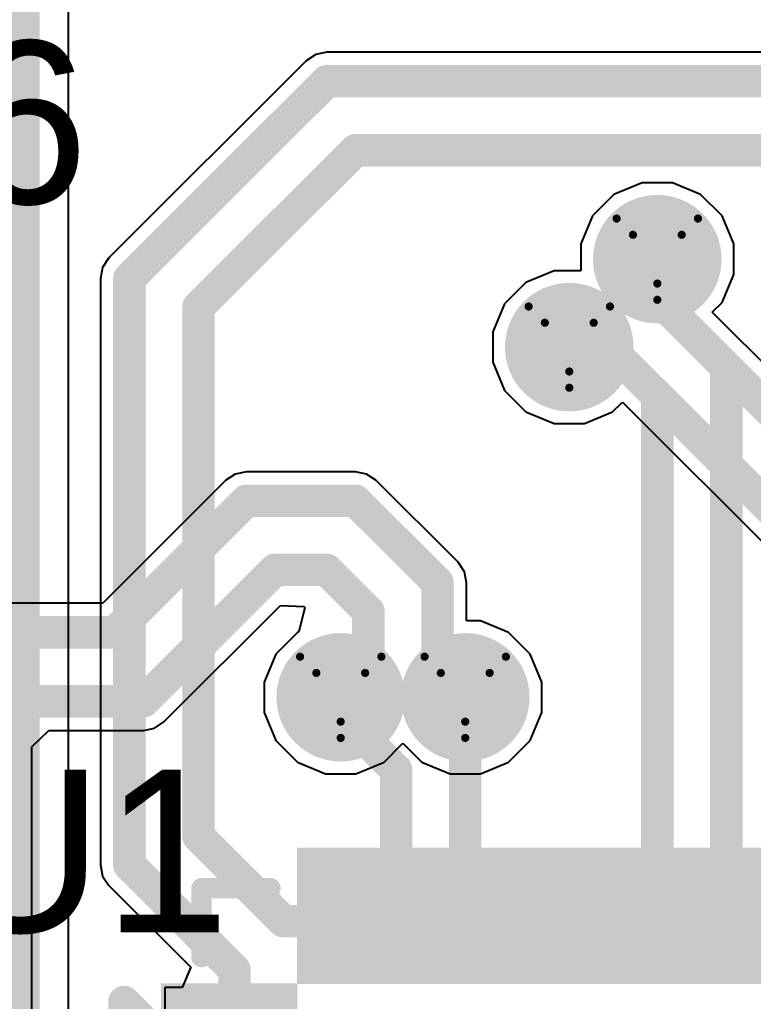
# Model space of a CAD drawing. Header units: millimetres. Extents: x -6 to 194, y -120 to 229.
# Drawn here: x 23.27 to 27.85, y 23.55 to 29.68 of the extents above; entities that cross this region are included whole.
import ezdxf

# ---------------------------------------------------------------- set-up
doc = ezdxf.new("R2010")
doc.units = ezdxf.units.MM
for name, color, linetype in [('BottomLayer', 5, 'Continuous'), ('BottomSolder', 6, 'Continuous'), ('DrillDrawing', 1, 'Continuous'), ('TopLayer', 1, 'Continuous'), ('TopOverlay', 2, 'Continuous'), ('TopPaste', 8, 'Continuous'), ('TopSolder', 216, 'Continuous'), ('ViaHoleLayer', 16, 'Continuous')]:
    doc.layers.add(name, color=color, linetype=linetype)
doc.styles.add('Arial', font='', dxfattribs={"height": 0.2})
doc.styles.get('Arial').set_extended_font_data('Arial')

# ---------------------------------------------------------------- blocks, each defined once
blk = doc.blocks.new('48_QFN__6_6___12')
at = {"layer": 'TopLayer'}
for points in [[(-2.35000292, 2.54999998), (-2.35000292, 3.20000122), (-2.05000352, 3.20000122), (-2.05000352, 2.54999998)], [(-1.95000118, 2.54999998), (-1.95000118, 3.20000122), (-1.65000178, 3.20000122), (-1.65000178, 2.54999998)], [(-1.55000198, 2.54999998), (-1.55000198, 3.20000122), (-1.25000258, 3.20000122), (-1.25000258, 2.54999998)], [(-1.15000024, 2.54999998), (-1.15000024, 3.20000122), (-0.8500008399999999, 3.20000122), (-0.8500008399999999, 2.54999998)], [(-0.75000104, 2.54999998), (-0.75000104, 3.20000122), (-0.4500016399999999, 3.20000122), (-0.4500016399999999, 2.54999998)], [(-0.35000184, 2.54999998), (-0.35000184, 3.20000122), (-0.05000243999999997, 3.20000122), (-0.05000244000000002, 2.54999998)], [(0.04999735999999997, 2.54999998), (0.04999736000000002, 3.20000122), (0.34999676, 3.20000122), (0.34999676, 2.54999998)], [(-3.20000122, 2.35000292), (-2.54999998, 2.35000292), (-2.54999998, 2.05000352), (-3.20000122, 2.05000352)]]:
    blk.add_hatch(color=1, dxfattribs=at).paths.add_polyline_path(points)
at = {"layer": 'TopPaste'}
for points in [[(-2.35000292, 2.54999998), (-2.35000292, 3.20000122), (-2.05000352, 3.20000122), (-2.05000352, 2.54999998)], [(-1.95000118, 2.54999998), (-1.95000118, 3.20000122), (-1.65000178, 3.20000122), (-1.65000178, 2.54999998)], [(-1.55000198, 2.54999998), (-1.55000198, 3.20000122), (-1.25000258, 3.20000122), (-1.25000258, 2.54999998)], [(-1.15000024, 2.54999998), (-1.15000024, 3.20000122), (-0.8500008399999999, 3.20000122), (-0.8500008399999999, 2.54999998)], [(-0.75000104, 2.54999998), (-0.75000104, 3.20000122), (-0.4500016399999999, 3.20000122), (-0.4500016399999999, 2.54999998)], [(-0.35000184, 2.54999998), (-0.35000184, 3.20000122), (-0.05000243999999997, 3.20000122), (-0.05000244000000002, 2.54999998)], [(0.04999735999999997, 2.54999998), (0.04999736000000002, 3.20000122), (0.34999676, 3.20000122), (0.34999676, 2.54999998)], [(-3.20000122, 2.35000292), (-2.54999998, 2.35000292), (-2.54999998, 2.05000352), (-3.20000122, 2.05000352)]]:
    blk.add_hatch(color=8, dxfattribs=at).paths.add_polyline_path(points)
at = {"layer": 'TopSolder'}
for points in [[(-2.45160292, 2.44839998), (-2.45160292, 3.30160122), (-1.94840352, 3.30160122), (-1.94840352, 2.44839998)], [(-2.05160118, 2.44839998), (-2.05160118, 3.30160122), (-1.54840178, 3.30160122), (-1.54840178, 2.44839998)], [(-1.65160198, 2.44839998), (-1.65160198, 3.30160122), (-1.14840258, 3.30160122), (-1.14840258, 2.44839998)], [(-1.25160024, 2.44839998), (-1.25160024, 3.30160122), (-0.74840084, 3.30160122), (-0.74840084, 2.44839998)], [(-0.8516010399999999, 2.44839998), (-0.8516010399999999, 3.30160122), (-0.34840164, 3.30160122), (-0.34840164, 2.44839998)], [(-0.45160184, 2.44839998), (-0.45160184, 3.30160122), (0.05159756000000003, 3.30160122), (0.05159755999999997, 2.44839998)], [(-0.05160264000000003, 2.44839998), (-0.05160263999999996, 3.30160122), (0.45159676, 3.30160122), (0.45159676, 2.44839998)], [(0.3483991, 2.44839998), (0.3483991, 3.30160122), (0.8515985, 3.30160122), (0.8515985, 2.44839998)], [(-3.30160122, 2.45160292), (-2.44839998, 2.45160292), (-2.44839998, 1.94840352), (-3.30160122, 1.94840352)]]:
    blk.add_hatch(color=216, dxfattribs=at).paths.add_polyline_path(points)
at = {"layer": 'TopOverlay'}
for points, const_width in [([(-3.04800254, 2.6162), (-3.04800254, 3.048)], 0.127), ([(-3.04800254, 3.048), (-2.61620254, 3.048)], 0.127), ([(-3.5306, 2.0828), (-3.5306, 2.3368)], 0.1999996), ([(-3.5306, 2.3368), (-3.4036, 2.2098)], 0.1999996)]:
    blk.add_lwpolyline(points, dxfattribs=dict(at, const_width=const_width))
for points, const_width in [([(-3.07975254, 3.048, 1), (-3.01625254, 3.048, 1)], 0.0635), ([(-3.07975254, 3.048, 1), (-3.01625254, 3.048, 1)], 0.0635), ([(-2.64795254, 3.048, 1), (-2.58445254, 3.048, 1)], 0.0635), ([(-3.07975254, 2.6162, 1), (-3.01625254, 2.6162, 1)], 0.0635), ([(-3.5805999, 2.3368, 1), (-3.4806001, 2.3368, 1)], 0.0999998), ([(-3.5805999, 2.3368, 1), (-3.4806001, 2.3368, 1)], 0.0999998)]:
    blk.add_lwpolyline(points, format="xyb", close=True, dxfattribs=dict(at, const_width=const_width))

msp = doc.modelspace()

# ---------------------------------------------------------------- hatches: boundary and pattern name
at = {"layer": 'BottomLayer'}
h = msp.add_hatch(color=5, dxfattribs=at)
edge = h.paths.add_edge_path()
edge.add_arc((27.2525871, 28.18623268), 0.2999994, 0, 360)
h = msp.add_hatch(color=5, dxfattribs=at)
edge = h.paths.add_edge_path()
edge.add_arc((26.7026009, 27.63624648), 0.2999994, 0, 360)
h = msp.add_hatch(color=5, dxfattribs=at)
edge = h.paths.add_edge_path()
edge.add_arc((25.27480086, 25.44669027999999), 0.2999994, 0, 360)
h = msp.add_hatch(color=5, dxfattribs=at)
edge = h.paths.add_edge_path()
edge.add_arc((26.05259965999999, 25.44669027999999), 0.2999994, 0, 360)
at = {"layer": 'BottomSolder'}
h = msp.add_hatch(color=6, dxfattribs=at)
edge = h.paths.add_edge_path()
edge.add_arc((27.2525871, 28.18623268), 0.4015993999999999, 0, 360)
h = msp.add_hatch(color=6, dxfattribs=at)
edge = h.paths.add_edge_path()
edge.add_arc((26.7026009, 27.63624648), 0.4015993999999999, 0, 360)
h = msp.add_hatch(color=6, dxfattribs=at)
edge = h.paths.add_edge_path()
edge.add_arc((25.27480086, 25.44669027999999), 0.4015993999999999, 0, 360)
h = msp.add_hatch(color=6, dxfattribs=at)
edge = h.paths.add_edge_path()
edge.add_arc((26.05259965999999, 25.44669027999999), 0.4015993999999999, 0, 360)
at = {"layer": 'TopLayer'}
msp.add_hatch(color=1, dxfattribs=at).paths.add_polyline_path([(22.04772578, 23.40580028), (23.39339746, 23.40580028), (23.39339746, 36.88958839999999), (22.04772578, 36.88958839999999)])
h = msp.add_hatch(color=1, dxfattribs=at)
edge = h.paths.add_edge_path()
edge.add_arc((27.2525871, 28.18623268), 0.2999994, 0, 360)
h = msp.add_hatch(color=1, dxfattribs=at)
edge = h.paths.add_edge_path()
edge.add_arc((26.7026009, 27.63624648), 0.2999994, 0, 360)
h = msp.add_hatch(color=1, dxfattribs=at)
edge = h.paths.add_edge_path()
edge.add_arc((25.27480086, 25.44669027999999), 0.2999994, 0, 360)
h = msp.add_hatch(color=1, dxfattribs=at)
edge = h.paths.add_edge_path()
edge.add_arc((26.05259965999999, 25.44669027999999), 0.2999994, 0, 360)
at = {"layer": 'TopSolder'}
h = msp.add_hatch(color=216, dxfattribs=at)
edge = h.paths.add_edge_path()
edge.add_arc((27.2525871, 28.18623268), 0.4015993999999999, 0, 360)
h = msp.add_hatch(color=216, dxfattribs=at)
edge = h.paths.add_edge_path()
edge.add_arc((26.7026009, 27.63624648), 0.4015993999999999, 0, 360)
h = msp.add_hatch(color=216, dxfattribs=at)
edge = h.paths.add_edge_path()
edge.add_arc((25.27480086, 25.44669027999999), 0.4015993999999999, 0, 360)
h = msp.add_hatch(color=216, dxfattribs=at)
edge = h.paths.add_edge_path()
edge.add_arc((26.05259965999999, 25.44669027999999), 0.4015993999999999, 0, 360)
at = {"layer": 'ViaHoleLayer'}
h = msp.add_hatch(color=16, dxfattribs=at)
edge = h.paths.add_edge_path()
edge.add_arc((27.2525871, 28.18623268), 0.1499997, 0, 360)
h = msp.add_hatch(color=16, dxfattribs=at)
edge = h.paths.add_edge_path()
edge.add_arc((26.7026009, 27.63624648), 0.1499997, 0, 360)
h = msp.add_hatch(color=16, dxfattribs=at)
edge = h.paths.add_edge_path()
edge.add_arc((25.27480086, 25.44669027999999), 0.1499997, 0, 360)
h = msp.add_hatch(color=16, dxfattribs=at)
edge = h.paths.add_edge_path()
edge.add_arc((26.05259965999999, 25.44669027999999), 0.1499997, 0, 360)

# ---------------------------------------------------------------- linework, layer by layer
at = {"layer": 'BottomLayer'}
for p, q in [((27.15754792, 28.66403208), (26.98193486, 28.59129155999999)), ((27.34762628, 28.66403208), (27.15754792, 28.66403208)), ((27.52323934, 28.59129155999999), (27.34762628, 28.66403208)), ((26.98193486, 28.59129155999999), (26.84752822, 28.45688492)), ((27.65764598, 28.45688492), (27.52323934, 28.59129155999999)), ((26.84752822, 28.45688492), (26.7747877, 28.28127186)), ((27.7303865, 28.28127186), (27.65764598, 28.45688492)), ((26.7747877, 28.28127186), (26.7747877, 28.11404588)), ((27.7303865, 28.0911935), (27.7303865, 28.28127186)), ((26.60756172, 28.11404588), (26.43194866, 28.04130536)), ((26.7747877, 28.11404588), (26.60756172, 28.11404588)), ((27.65764598, 27.91558044), (27.7303865, 28.0911935)), ((26.43194866, 28.04130536), (26.29754202, 27.90689872)), ((26.29754202, 27.90689872), (26.22480149999999, 27.73128565999999)), ((27.5962999, 27.85423436), (27.65764598, 27.91558044)), ((28.83270332, 26.61783094), (27.5962999, 27.85423436)), ((26.22480149999999, 27.73128565999999), (26.22480149999999, 27.5412073)), ((26.22480149999999, 27.5412073), (26.29754202, 27.36559424)), ((26.29754202, 27.36559424), (26.43194866, 27.2311876)), ((26.97325314, 27.2311876), (27.03459922, 27.29253368)), ((27.03459922, 27.29253368), (29.2477952, 25.0793377)), ((26.43194866, 27.2311876), (26.60756172, 27.15844708)), ((26.79764008, 27.15844708), (26.97325314, 27.2311876)), ((26.60756172, 27.15844708), (26.79764008, 27.15844708)), ((24.61631856, 26.84291812), (24.5575074, 26.80362178)), ((24.68569358, 26.85671794), (24.61631856, 26.84291812)), ((25.36669298, 26.85671794), (24.68569358, 26.85671794)), ((25.436068, 26.84291812), (25.36669298, 26.85671794)), ((25.49487916, 26.80362178), (25.436068, 26.84291812)), ((24.5575074, 26.80362178), (23.78825824, 26.03437262)), ((26.00778644, 26.2907145), (25.49487916, 26.80362178)), ((26.04708278, 26.23190334), (26.00778644, 26.2907145)), ((26.0608826, 26.16252832), (26.04708278, 26.23190334)), ((26.0608826, 25.92448968), (26.0608826, 26.16252832)), ((23.78825824, 26.03437262), (11.37509028, 26.03437262)), ((24.17039108, 25.2931041), (24.8978801, 26.02059312)), ((24.8978801, 26.02059312), (25.04685618, 26.01458856)), ((25.05154502, 26.00884562), (25.01290908, 25.85537628)), ((25.04685618, 26.01458856), (25.05154502, 26.00884562)), ((26.14763884, 25.92448968), (26.0608826, 25.92448968)), ((26.3232519, 25.85174916), (26.14763884, 25.92448968)), ((25.00414862, 25.85174916), (24.86974198, 25.71734252)), ((25.01290908, 25.85537628), (25.00414862, 25.85174916)), ((26.45765854, 25.71734252), (26.3232519, 25.85174916)), ((24.86974198, 25.71734252), (24.79700146, 25.54172946)), ((26.53039906, 25.54172946), (26.45765854, 25.71734252)), ((24.79700146, 25.54172946), (24.79700146, 25.3516511)), ((26.53039906, 25.3516511), (26.53039906, 25.54172946)), ((24.11157992, 25.25380776), (24.17039108, 25.2931041)), ((24.79700146, 25.3516511), (24.86974198, 25.17603804)), ((26.45765854, 25.17603804), (26.53039906, 25.3516511)), ((23.34608742, 25.13649786), (23.45059572, 25.24000794)), ((23.45059572, 25.24000794), (24.0422049, 25.24000794)), ((24.0422049, 25.24000794), (24.11157992, 25.25380776)), ((24.86974198, 25.17603804), (25.00414862, 25.0416314)), ((26.3232519, 25.0416314), (26.45765854, 25.17603804)), ((23.34608742, 23.3375327), (23.34608742, 25.13649786)), ((25.5454531, 25.0416314), (25.66370026, 25.15987856)), ((25.66370026, 25.15987856), (25.78194742, 25.0416314)), ((25.00414862, 25.0416314), (25.17976168, 24.96889088)), ((25.36984004, 24.96889088), (25.5454531, 25.0416314)), ((25.78194742, 25.0416314), (25.95756048, 24.96889088)), ((26.14763884, 24.96889088), (26.3232519, 25.0416314)), ((25.17976168, 24.96889088), (25.36984004, 24.96889088)), ((25.95756048, 24.96889088), (26.14763884, 24.96889088))]:
    msp.add_line(p, q, dxfattribs=at)
at = {"layer": 'BottomLayer', "const_width": 0.2032}
for points in [[(27.2525871, 28.18623268), (27.32851024, 28.11030954)], [(27.32851024, 27.86565166), (27.32851024, 28.11030954)], [(27.32851024, 27.86565166), (29.55483801999999, 25.63932388)], [(26.7026009, 27.63624648), (26.77852404, 27.56032334)], [(26.77852404, 27.56032334), (27.02318192, 27.56032334)], [(27.02318192, 27.56032334), (29.37598138, 25.20752388)], [(23.86334826, 25.85309028), (24.68569358, 26.6754356)], [(24.68569358, 26.6754356), (25.36669298, 26.6754356)], [(25.36669298, 26.6754356), (25.87960026, 26.16252832)], [(24.0422049, 25.42129028), (24.86455022, 26.2436356)], [(24.86455022, 26.2436356), (25.18783634, 26.2436356)], [(25.18783634, 26.2436356), (25.44780026, 25.98367168)], [(25.87960026, 25.7270631), (25.87960026, 26.16252832)], [(25.44780026, 25.7270631), (25.44780026, 25.98367168)], [(11.37509028, 25.85309028), (23.86334826, 25.85309028)], [(25.27480086, 25.5540637), (25.44780026, 25.7270631)], [(25.87960026, 25.7270631), (26.05259965999999, 25.5540637)], [(25.27480086, 25.44669027999999), (25.27480086, 25.5540637)], [(26.05259965999999, 25.44669027999999), (26.05259965999999, 25.5540637)], [(11.55394692, 25.42129028), (24.0422049, 25.42129028)]]:
    msp.add_lwpolyline(points, dxfattribs=at)
at = {"layer": 'BottomLayer', "const_width": 0.1016}
for points in [[(27.2017871, 28.18623268, 1), (27.3033871, 28.18623268, 1)], [(27.27771024, 28.11030954, 1), (27.37931024, 28.11030954, 1)], [(27.27771024, 28.11030954, 1), (27.37931024, 28.11030954, 1)], [(27.27771024, 27.86565166, 1), (27.37931024, 27.86565166, 1)], [(27.27771024, 27.86565166, 1), (27.37931024, 27.86565166, 1)], [(26.6518009, 27.63624648, 1), (26.7534009, 27.63624648, 1)], [(26.72772404, 27.56032334, 1), (26.82932404, 27.56032334, 1)], [(26.72772404, 27.56032334, 1), (26.82932404, 27.56032334, 1)], [(26.97238192, 27.56032334, 1), (27.07398192, 27.56032334, 1)], [(26.97238192, 27.56032334, 1), (27.07398192, 27.56032334, 1)], [(24.63489358, 26.6754356, 1), (24.73649358, 26.6754356, 1)], [(24.63489358, 26.6754356, 1), (24.73649358, 26.6754356, 1)], [(25.31589298, 26.6754356, 1), (25.41749298, 26.6754356, 1)], [(25.31589298, 26.6754356, 1), (25.41749298, 26.6754356, 1)], [(24.81375022, 26.2436356, 1), (24.91535022, 26.2436356, 1)], [(24.81375022, 26.2436356, 1), (24.91535022, 26.2436356, 1)], [(25.13703634, 26.2436356, 1), (25.23863634, 26.2436356, 1)], [(25.13703634, 26.2436356, 1), (25.23863634, 26.2436356, 1)], [(25.82880026, 26.16252832, 1), (25.93040026, 26.16252832, 1)], [(25.82880026, 26.16252832, 1), (25.93040026, 26.16252832, 1)], [(25.39700026, 25.98367168, 1), (25.49860026, 25.98367168, 1)], [(25.39700026, 25.98367168, 1), (25.49860026, 25.98367168, 1)], [(23.81254826, 25.85309028, 1), (23.91414826, 25.85309028, 1)], [(23.81254826, 25.85309028, 1), (23.91414826, 25.85309028, 1)], [(25.39700026, 25.7270631, 1), (25.49860026, 25.7270631, 1)], [(25.39700026, 25.7270631, 1), (25.49860026, 25.7270631, 1)], [(25.82880026, 25.7270631, 1), (25.93040026, 25.7270631, 1)], [(25.82880026, 25.7270631, 1), (25.93040026, 25.7270631, 1)], [(25.22400086, 25.5540637, 1), (25.32560086, 25.5540637, 1)], [(25.22400086, 25.5540637, 1), (25.32560086, 25.5540637, 1)], [(26.00179966, 25.5540637, 1), (26.10339966, 25.5540637, 1)], [(26.00179966, 25.5540637, 1), (26.10339966, 25.5540637, 1)], [(25.22400086, 25.44669027999999, 1), (25.32560086, 25.44669027999999, 1)], [(26.00179966, 25.44669027999999, 1), (26.10339966, 25.44669027999999, 1)], [(23.9914049, 25.42129028, 1), (24.0930049, 25.42129028, 1)], [(23.9914049, 25.42129028, 1), (24.0930049, 25.42129028, 1)]]:
    msp.add_lwpolyline(points, format="xyb", close=True, dxfattribs=at)
at = {"layer": 'DrillDrawing', "const_width": 0.0508}
for points in [[(26.9985871, 28.44023268), (27.5065871, 28.44023268)], [(26.9985871, 28.44023268), (27.2525871, 27.93223268)], [(27.2525871, 27.93223268), (27.5065871, 28.44023268)], [(27.1001871, 28.33863268), (27.4049871, 28.33863268)], [(27.1001871, 28.33863268), (27.2525871, 28.03383268)], [(27.2525871, 28.03383268), (27.4049871, 28.33863268)], [(26.4486009, 27.89024648), (26.9566009, 27.89024648)], [(26.4486009, 27.89024648), (26.7026009, 27.38224648)], [(26.7026009, 27.38224648), (26.9566009, 27.89024648)], [(26.5502009, 27.78864648), (26.8550009, 27.78864648)], [(26.5502009, 27.78864648), (26.7026009, 27.48384648)], [(26.7026009, 27.48384648), (26.8550009, 27.78864648)], [(25.02080086, 25.70069028), (25.52880086, 25.70069028)], [(25.02080086, 25.70069028), (25.27480086, 25.19269028)], [(25.27480086, 25.19269028), (25.52880086, 25.70069028)], [(25.79859966, 25.70069028), (26.30659966, 25.70069028)], [(25.79859966, 25.70069028), (26.05259965999999, 25.19269028)], [(26.05259965999999, 25.19269028), (26.30659966, 25.70069028)], [(25.12240086, 25.59909028), (25.42720086, 25.59909028)], [(25.12240086, 25.59909028), (25.27480086, 25.29429028)], [(25.27480086, 25.29429028), (25.42720086, 25.59909028)], [(25.90019965999999, 25.59909028), (26.20499966, 25.59909028)], [(25.90019965999999, 25.59909028), (26.05259965999999, 25.29429028)], [(26.05259965999999, 25.29429028), (26.20499966, 25.59909028)]]:
    msp.add_lwpolyline(points, dxfattribs=at)
at = {"layer": 'DrillDrawing', "const_width": 0.0254}
for points in [[(26.9858871, 28.44023268, 1), (27.0112871, 28.44023268, 1)], [(26.9858871, 28.44023268, 1), (27.0112871, 28.44023268, 1)], [(27.4938871, 28.44023268, 1), (27.5192871, 28.44023268, 1)], [(27.4938871, 28.44023268, 1), (27.5192871, 28.44023268, 1)], [(27.0874871, 28.33863268, 1), (27.11288709999999, 28.33863268, 1)], [(27.0874871, 28.33863268, 1), (27.11288709999999, 28.33863268, 1)], [(27.3922871, 28.33863268, 1), (27.41768709999999, 28.33863268, 1)], [(27.3922871, 28.33863268, 1), (27.41768709999999, 28.33863268, 1)], [(27.2398871, 28.03383268, 1), (27.26528709999999, 28.03383268, 1)], [(27.2398871, 28.03383268, 1), (27.26528709999999, 28.03383268, 1)], [(27.2398871, 27.93223268, 1), (27.26528709999999, 27.93223268, 1)], [(27.2398871, 27.93223268, 1), (27.26528709999999, 27.93223268, 1)], [(26.4359009, 27.89024648, 1), (26.4613009, 27.89024648, 1)], [(26.4359009, 27.89024648, 1), (26.4613009, 27.89024648, 1)], [(26.9439009, 27.89024648, 1), (26.9693009, 27.89024648, 1)], [(26.9439009, 27.89024648, 1), (26.9693009, 27.89024648, 1)], [(26.5375009, 27.78864648, 1), (26.5629009, 27.78864648, 1)], [(26.5375009, 27.78864648, 1), (26.5629009, 27.78864648, 1)], [(26.8423009, 27.78864648, 1), (26.8677009, 27.78864648, 1)], [(26.8423009, 27.78864648, 1), (26.8677009, 27.78864648, 1)], [(26.6899009, 27.48384648, 1), (26.7153009, 27.48384648, 1)], [(26.6899009, 27.48384648, 1), (26.7153009, 27.48384648, 1)], [(26.6899009, 27.38224648, 1), (26.7153009, 27.38224648, 1)], [(26.6899009, 27.38224648, 1), (26.7153009, 27.38224648, 1)], [(25.00810086, 25.70069028, 1), (25.03350086, 25.70069028, 1)], [(25.00810086, 25.70069028, 1), (25.03350086, 25.70069028, 1)], [(25.51610086, 25.70069028, 1), (25.54150086, 25.70069028, 1)], [(25.51610086, 25.70069028, 1), (25.54150086, 25.70069028, 1)], [(25.78589966, 25.70069028, 1), (25.81129966, 25.70069028, 1)], [(25.78589966, 25.70069028, 1), (25.81129966, 25.70069028, 1)], [(26.29389966, 25.70069028, 1), (26.31929966, 25.70069028, 1)], [(26.29389966, 25.70069028, 1), (26.31929966, 25.70069028, 1)], [(25.10970086, 25.59909028, 1), (25.13510086, 25.59909028, 1)], [(25.10970086, 25.59909028, 1), (25.13510086, 25.59909028, 1)], [(25.41450086, 25.59909028, 1), (25.43990086, 25.59909028, 1)], [(25.41450086, 25.59909028, 1), (25.43990086, 25.59909028, 1)], [(25.88749966, 25.59909028, 1), (25.91289966, 25.59909028, 1)], [(25.88749966, 25.59909028, 1), (25.91289966, 25.59909028, 1)], [(26.19229966, 25.59909028, 1), (26.21769966, 25.59909028, 1)], [(26.19229966, 25.59909028, 1), (26.21769966, 25.59909028, 1)], [(25.26210086, 25.29429028, 1), (25.28750086, 25.29429028, 1)], [(25.26210086, 25.29429028, 1), (25.28750086, 25.29429028, 1)], [(26.03989966, 25.29429028, 1), (26.06529966, 25.29429028, 1)], [(26.03989966, 25.29429028, 1), (26.06529966, 25.29429028, 1)], [(25.26210086, 25.19269028, 1), (25.28750086, 25.19269028, 1)], [(25.26210086, 25.19269028, 1), (25.28750086, 25.19269028, 1)], [(26.03989966, 25.19269028, 1), (26.06529966, 25.19269028, 1)], [(26.03989966, 25.19269028, 1), (26.06529966, 25.19269028, 1)]]:
    msp.add_lwpolyline(points, format="xyb", close=True, dxfattribs=at)
at = {"layer": 'TopLayer'}
for p, q in [((23.57468234, 23.40580282), (23.57468234, 30.48151892)), ((25.11855276, 29.46638252), (25.05973906, 29.42708618)), ((25.18792524, 29.48018234), (25.11855276, 29.46638252)), ((36.82982728, 29.48018234), (25.18792524, 29.48018234)), ((25.05973906, 29.42708618), (23.82624394, 28.19359106)), ((23.82624394, 28.19359106), (23.7869476, 28.1347799)), ((23.7869476, 28.1347799), (23.77314778, 28.06540488)), ((23.77314778, 28.06540488), (23.77314778, 24.39864056)), ((23.77314778, 24.39864056), (23.7869476, 24.32926554)), ((23.7869476, 24.32926554), (23.82624394, 24.27045438)), ((23.82624394, 24.27045438), (24.33769834, 23.75899998)), ((24.33769834, 23.75899998), (24.2850924, 23.63199998)), ((24.2850924, 23.63199998), (24.17639818, 23.63199998)), ((24.17639818, 23.63199998), (24.17639818, 23.33708312))]:
    msp.add_line(p, q, dxfattribs=at)
at = {"layer": 'TopLayer', "const_width": 0.2032}
for points in [[(23.95443012, 28.06540488), (25.18792524, 29.2989)], [(25.18792524, 29.2989), (36.82982728, 29.2989)], [(24.38623012, 27.88654824), (25.36678188, 28.8671)], [(25.36678188, 28.8671), (36.65097064, 28.8671)], [(27.29054994, 27.90361196), (27.29054994, 28.14827237999999)], [(23.95443012, 24.39864056), (23.95443012, 28.06540488)], [(27.29054994, 27.90361196), (27.68439726, 27.50976464)], [(24.38623012, 24.5774972), (24.38623012, 27.88654824)], [(26.7026009, 27.63624648), (26.94725878, 27.63624648)], [(26.94725878, 27.63624648), (27.25259726, 27.330908)], [(27.68439726, 24.11259846), (27.68439726, 27.50976464)], [(27.25259726, 24.08079766), (27.25259726, 27.330908)], [(25.27480086, 25.33931686), (25.27480086, 25.44669027999999)], [(26.05259712, 25.44668774), (26.05259965999999, 25.44669027999999)], [(26.05259712, 24.08079766), (26.05259712, 25.44668774)], [(25.27480086, 25.33931686), (25.62079712, 24.9933206)], [(25.62079712, 24.11259846), (25.62079712, 24.9933206)], [(24.38623012, 24.5774972), (24.9168285, 24.04689882)], [(23.95443012, 24.39864056), (24.61150272, 23.74156796)], [(25.62079712, 24.11259846), (25.65259792, 24.08079766)], [(27.65259646, 24.08079766), (27.68439726, 24.11259846)], [(24.9168285, 24.04689882), (25.21869734, 24.04689882)], [(25.21869734, 24.04689882), (25.25259618, 24.08079766)], [(24.61150272, 23.4397042), (24.61150272, 23.74156796)]]:
    msp.add_lwpolyline(points, dxfattribs=at)
at = {"layer": 'TopLayer', "const_width": 0.1016}
for points in [[(25.13712524, 29.2989, 1), (25.23872524, 29.2989, 1)], [(25.13712524, 29.2989, 1), (25.23872524, 29.2989, 1)], [(25.31598188, 28.8671, 1), (25.41758188, 28.8671, 1)], [(25.31598188, 28.8671, 1), (25.41758188, 28.8671, 1)], [(27.23974994, 28.14827237999999, 1), (27.34134994, 28.14827237999999, 1)], [(23.90363012, 28.06540488, 1), (24.00523012, 28.06540488, 1)], [(23.90363012, 28.06540488, 1), (24.00523012, 28.06540488, 1)], [(27.23974994, 27.90361196, 1), (27.34134994, 27.90361196, 1)], [(27.23974994, 27.90361196, 1), (27.34134994, 27.90361196, 1)], [(24.33543012, 27.88654824, 1), (24.43703012, 27.88654824, 1)], [(24.33543012, 27.88654824, 1), (24.43703012, 27.88654824, 1)], [(26.6518009, 27.63624648, 1), (26.7534009, 27.63624648, 1)], [(26.89645878, 27.63624648, 1), (26.99805878, 27.63624648, 1)], [(26.89645878, 27.63624648, 1), (26.99805878, 27.63624648, 1)], [(27.63359726, 27.50976464, 1), (27.73519726, 27.50976464, 1)], [(27.63359726, 27.50976464, 1), (27.73519726, 27.50976464, 1)], [(27.20179726, 27.330908, 1), (27.30339726, 27.330908, 1)], [(27.20179726, 27.330908, 1), (27.30339726, 27.330908, 1)], [(25.22400086, 25.44669027999999, 1), (25.32560086, 25.44669027999999, 1)], [(26.00179712, 25.44668774, 1), (26.10339712, 25.44668774, 1)], [(26.00179712, 25.44668774, 1), (26.10339712, 25.44668774, 1)], [(26.00179966, 25.44669027999999, 1), (26.10339966, 25.44669027999999, 1)], [(25.22400086, 25.33931686, 1), (25.32560086, 25.33931686, 1)], [(25.22400086, 25.33931686, 1), (25.32560086, 25.33931686, 1)], [(25.56999712, 24.9933206, 1), (25.67159712, 24.9933206, 1)], [(25.56999712, 24.9933206, 1), (25.67159712, 24.9933206, 1)], [(24.33543012, 24.5774972, 1), (24.43703012, 24.5774972, 1)], [(24.33543012, 24.5774972, 1), (24.43703012, 24.5774972, 1)], [(23.90363012, 24.39864056, 1), (24.00523012, 24.39864056, 1)], [(23.90363012, 24.39864056, 1), (24.00523012, 24.39864056, 1)], [(25.56999712, 24.11259846, 1), (25.67159712, 24.11259846, 1)], [(25.56999712, 24.11259846, 1), (25.67159712, 24.11259846, 1)], [(27.63359726, 24.11259846, 1), (27.73519726, 24.11259846, 1)], [(27.63359726, 24.11259846, 1), (27.73519726, 24.11259846, 1)], [(24.8660285, 24.04689882, 1), (24.9676285, 24.04689882, 1)], [(24.8660285, 24.04689882, 1), (24.9676285, 24.04689882, 1)], [(25.16789734, 24.04689882, 1), (25.26949734, 24.04689882, 1)], [(25.16789734, 24.04689882, 1), (25.26949734, 24.04689882, 1)], [(25.20179618, 24.08079766, 1), (25.30339618, 24.08079766, 1)], [(25.60179792, 24.08079766, 1), (25.70339792, 24.08079766, 1)], [(26.00179712, 24.08079766, 1), (26.10339712, 24.08079766, 1)], [(27.20179726, 24.08079766, 1), (27.30339726, 24.08079766, 1)], [(27.60179646, 24.08079766, 1), (27.70339646, 24.08079766, 1)], [(24.56070272, 23.74156796, 1), (24.66230272, 23.74156796, 1)], [(24.56070272, 23.74156796, 1), (24.66230272, 23.74156796, 1)]]:
    msp.add_lwpolyline(points, format="xyb", close=True, dxfattribs=at)

# ---------------------------------------------------------------- block references
msp.add_blockref('48_QFN__6_6___12', (27.4525994, 21.20579706))

# ---------------------------------------------------------------- texts
at = {"layer": 'TopOverlay', "style": 'Arial'}
for s, p in [('U6', (21.88534104, 28.53329066)), ('U1', (22.7670868, 23.9777651))]:
    msp.add_text(s, height=1.016, dxfattribs=at).set_placement(p)

doc.saveas('drawing.dxf')
